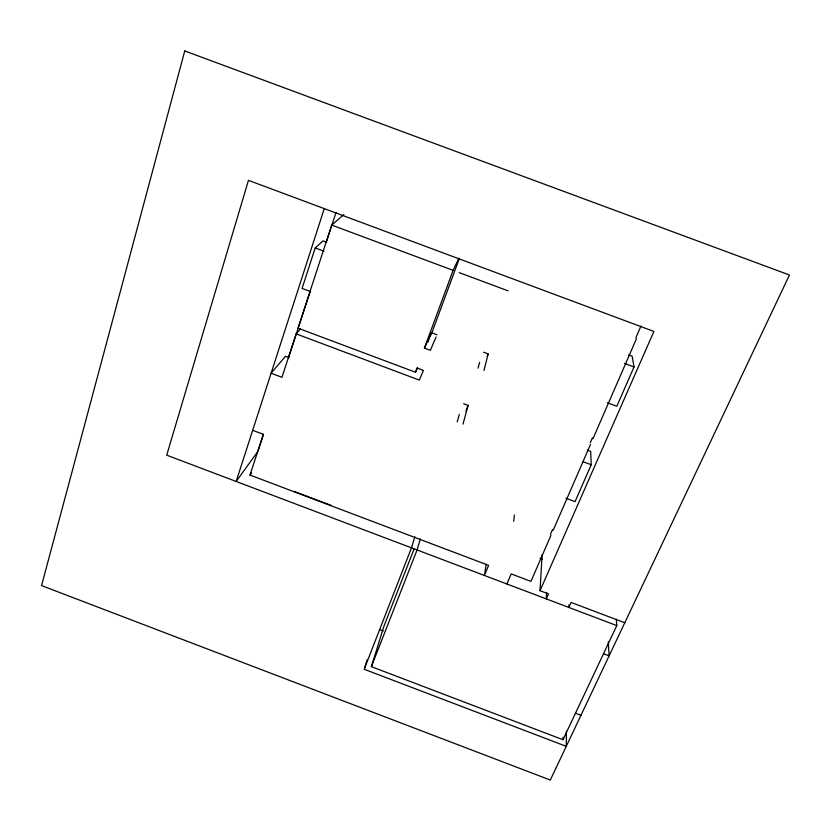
<?xml version="1.0" encoding="UTF-8"?>
<svg xmlns="http://www.w3.org/2000/svg" width="831" height="831" viewBox="0 0 831 831"><rect width="100%" height="100%" fill="white"/><g stroke="black" fill="none" stroke-linecap="round" stroke-linejoin="round"><path stroke-width="1.25" d="M568.84 604.937L568.83 607.419L571.074 602.433L624.777 622.762M566.41 731.155L566.264 746.342L364.196 669.267L411.48 547.837L414.846 536.795M414.025 549.146L383.964 626.148L371.384 666.649L563.003 739.725L563.034 737.139M546.58 592.451L546.289 598.891L548.502 593.885L540.036 590.685L542.113 554.682M513.683 521.307L514.42 515.012M486.177 564.353L484.411 575.457L488.628 565.371L250.006 475.072L263.323 434.333L252.676 430.313M483.985 370.408L488.15 353.913L483.611 352.219M478.043 368.185L479.622 362.326M463.023 424.08L468.082 405.403L463.615 403.721M457.185 421.888L459.314 414.451M420.33 538.872L417.079 549.966L371.384 666.649M364.591 668.041L367.344 659.43M324.267 208.612L236.16 481.45L257.89 451.482M326.656 242.185L323.082 240.855L315.198 247.918L302.069 288.45L310.555 291.629M300.406 328.993L296.158 333.865L281.958 377.316L271.103 373.233L285.49 356.26L288.928 357.559M343.868 214.595L331.714 225.087L298.017 328.172L415.521 372.246L417.557 367.655M258.296 450.246L263.531 434.229M288.502 357.839L310.254 291.307M326.365 242.018L336.025 212.445M415.521 372.246L417.079 368.008L422.979 370.221M436.067 337.002L430.365 350.318L424.423 348.096L453.113 270.345L458.868 258.171M427.83 342.206L431.351 332.66L437.013 334.779M431.112 334.851L459.263 258.68M465.89 411.023L468.082 405.403M487.226 356.291L488.15 353.913M423.28 370.719L419.323 380.089L296.158 333.865M506.9 583.975L511.19 573.909L530.947 581.388L550.953 535.372M550.465 534.343L552.532 529.586M590.301 442.663L592.368 437.906M635.819 337.885L640.992 325.981M553.217 530.168L590.529 444.336M592.929 438.81L636.453 338.716M587.32 450.142L590.675 451.399L591.215 464.758L575.052 501.654L565.953 498.226M628.693 354.93L632.152 356.219L634.022 366.98L616.82 406.286L607.419 402.765M540.036 590.685L653.914 331.444L248.438 180.358L166.709 455.159L616.779 625.587L563.003 739.725M424.423 348.096L431.351 332.66M250.006 475.072L251.502 472.953M331.714 225.087L453.113 270.345M459.19 272.62L508.073 290.84M315.198 247.918L324.048 251.222M624.507 363.427L634.022 366.98M583.144 461.724L591.215 464.758M539.973 558.079L542.394 558.993M294.184 491.401L331.247 505.435M603.493 653.779L609.092 655.898L608.292 641.781M379.611 629.586L383.226 630.968M575.499 713.206L580.962 715.294M616.332 619.199L616.779 625.587M184.742 50.951L41.55 585.595L550.299 780.049L789.45 274.999L184.742 50.951"/></g></svg>
